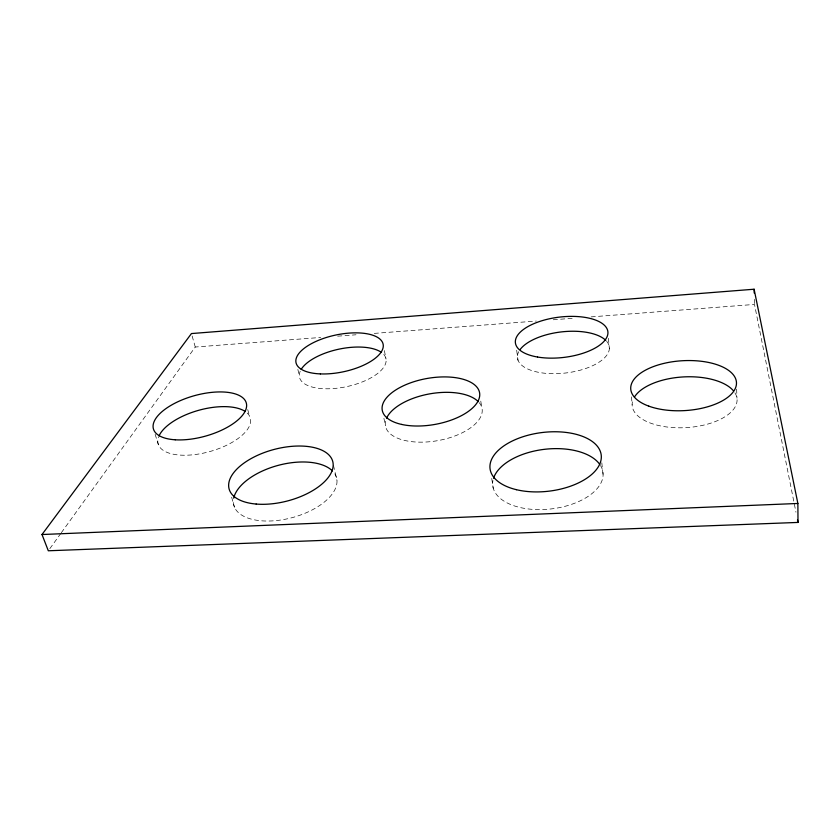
<?xml version="1.0" encoding="UTF-8"?>
<svg xmlns="http://www.w3.org/2000/svg" width="840" height="840" viewBox="0 0 840 840"><rect width="100%" height="100%" fill="white"/><g stroke="black" fill="none" stroke-linecap="round" stroke-linejoin="round"><path stroke-width="0.63" stroke-dasharray="4.2 3.15" d="M49.843 548.646L60.564 533.799M61.331 532.728L195.269 347.025L320.712 337.47M337.691 336.179L355.981 334.782M374.283 333.396L536.298 321.058M553.287 319.767L574.192 318.171M591.171 316.88L754.499 304.437L795.952 512.169M155.127 434.301L158.403 444.717M231.641 497.249L234.539 507.329M192.14 336.01L195.269 347.025M247.737 409.594L249.407 415.821M297.864 369.464L299.303 375.48M333.459 465.36L336.987 480.501M383.911 418.31L385.392 425.555M384.374 350.574L386.043 359.058M491.726 478.485L493.259 488.303M480.774 401.131L481.73 407.211M516.663 350.228L518.038 360.339M601.818 462.798L603.089 475.262M608.412 338.3L609.357 348.537M631.481 396.889L632.121 404.471M736.638 389.141L736.964 398.192M754.373 299.366L754.499 304.437M606.669 341.313A46.263 20.664 -6.8 0 1 565.646 373.002A46.263 20.664 -6.8 0 1 518.742 351.687M734.905 392.805A52.553 25.389 -3.3 0 1 686.396 427.613A52.553 25.389 -3.3 0 1 633.402 398.99M479.241 402.707A49.077 23.73 -10.2 0 1 437.714 440.643A49.077 23.73 -10.2 0 1 386.137 419.223M383.786 354.491A44.215 19.131 -12.1 0 1 345.492 386.883A44.215 19.131 -12.1 0 1 300.206 371.28M334.803 473.823A53.182 27.059 -15 0 1 291.575 517.797A53.182 27.059 -15 0 1 233.373 500.304M247.212 413.06A47.87 21.357 -15.7 0 1 208.898 451.805A47.87 21.357 -15.7 0 1 158.582 437.01M600.474 465.476A55.524 29.998 -6.8 0 1 553.424 508.641A55.524 29.998 -6.8 0 1 492.944 480.501"/><path stroke-width="1.26" d="M42 534.524L191.447 333.564L754.11 289.223L797.874 503.465L798 522.428L48.31 550.778L42 534.524L797.874 503.465M797.486 519.865L798 522.428M754.11 289.223L754.215 293.034M520.128 349.514A46.263 20.664 -6.8 0 1 562.254 331.81A46.263 20.664 -6.8 0 1 605.798 340.389M634.473 397.005A52.553 25.389 -3.3 0 1 682.784 376.961A52.553 25.389 -3.3 0 1 733.541 390.925M386.579 418.163A49.077 23.73 -10.2 0 1 429.587 393.887A49.077 23.73 -10.2 0 1 478.317 401.688M301.224 369.317A44.215 19.131 -12.1 0 1 338.656 349.219A44.215 19.131 -12.1 0 1 381.108 352.181M233.698 498.183A53.182 27.059 -15 0 1 277.368 465.591A53.182 27.059 -15 0 1 332.451 470.925M159.002 435.981A47.87 21.357 -15.7 0 1 198.177 410.445A47.87 21.357 -15.7 0 1 245.185 411.464M493.531 478.265A55.524 29.998 -6.8 0 1 543.301 449.463A55.524 29.998 -6.8 0 1 599.812 464.468M537.537 357.031A46.588 20.276 -6.9 0 0 607.929 333.175A46.588 20.276 -6.9 0 0 539.417 321.542A46.588 20.276 -6.9 0 0 537.537 357.031M648.764 406.13A52.962 24.959 -3.5 0 0 735.483 388.028A52.962 24.959 -3.5 0 0 666.593 362.806A52.962 24.959 -3.5 0 0 648.764 406.13M401.615 424.421A49.445 23.31 -10.2 0 0 479.399 397.551A49.445 23.31 -10.2 0 0 411.716 382.431A49.445 23.31 -10.2 0 0 401.615 424.421M320.366 373.905A44.52 18.764 -12 0 0 383.177 344.516A44.52 18.764 -12 0 0 315.137 341.796A44.52 18.764 -12 0 0 320.366 373.905M256.179 504.053A53.602 26.607 -14.8 0 0 333.165 464.1A53.602 26.607 -14.8 0 0 253.407 457.349A53.602 26.607 -14.8 0 0 256.179 504.053M175.214 439.793A48.216 20.968 -15.6 0 0 246.603 406.182A48.216 20.968 -15.6 0 0 177.713 401.825A48.216 20.968 -15.6 0 0 175.214 439.793M516.422 489.689A55.996 29.515 -7 0 0 601.303 457.81A55.996 29.515 -7 0 0 519.173 438.06A55.996 29.515 -7 0 0 516.422 489.689"/></g></svg>
